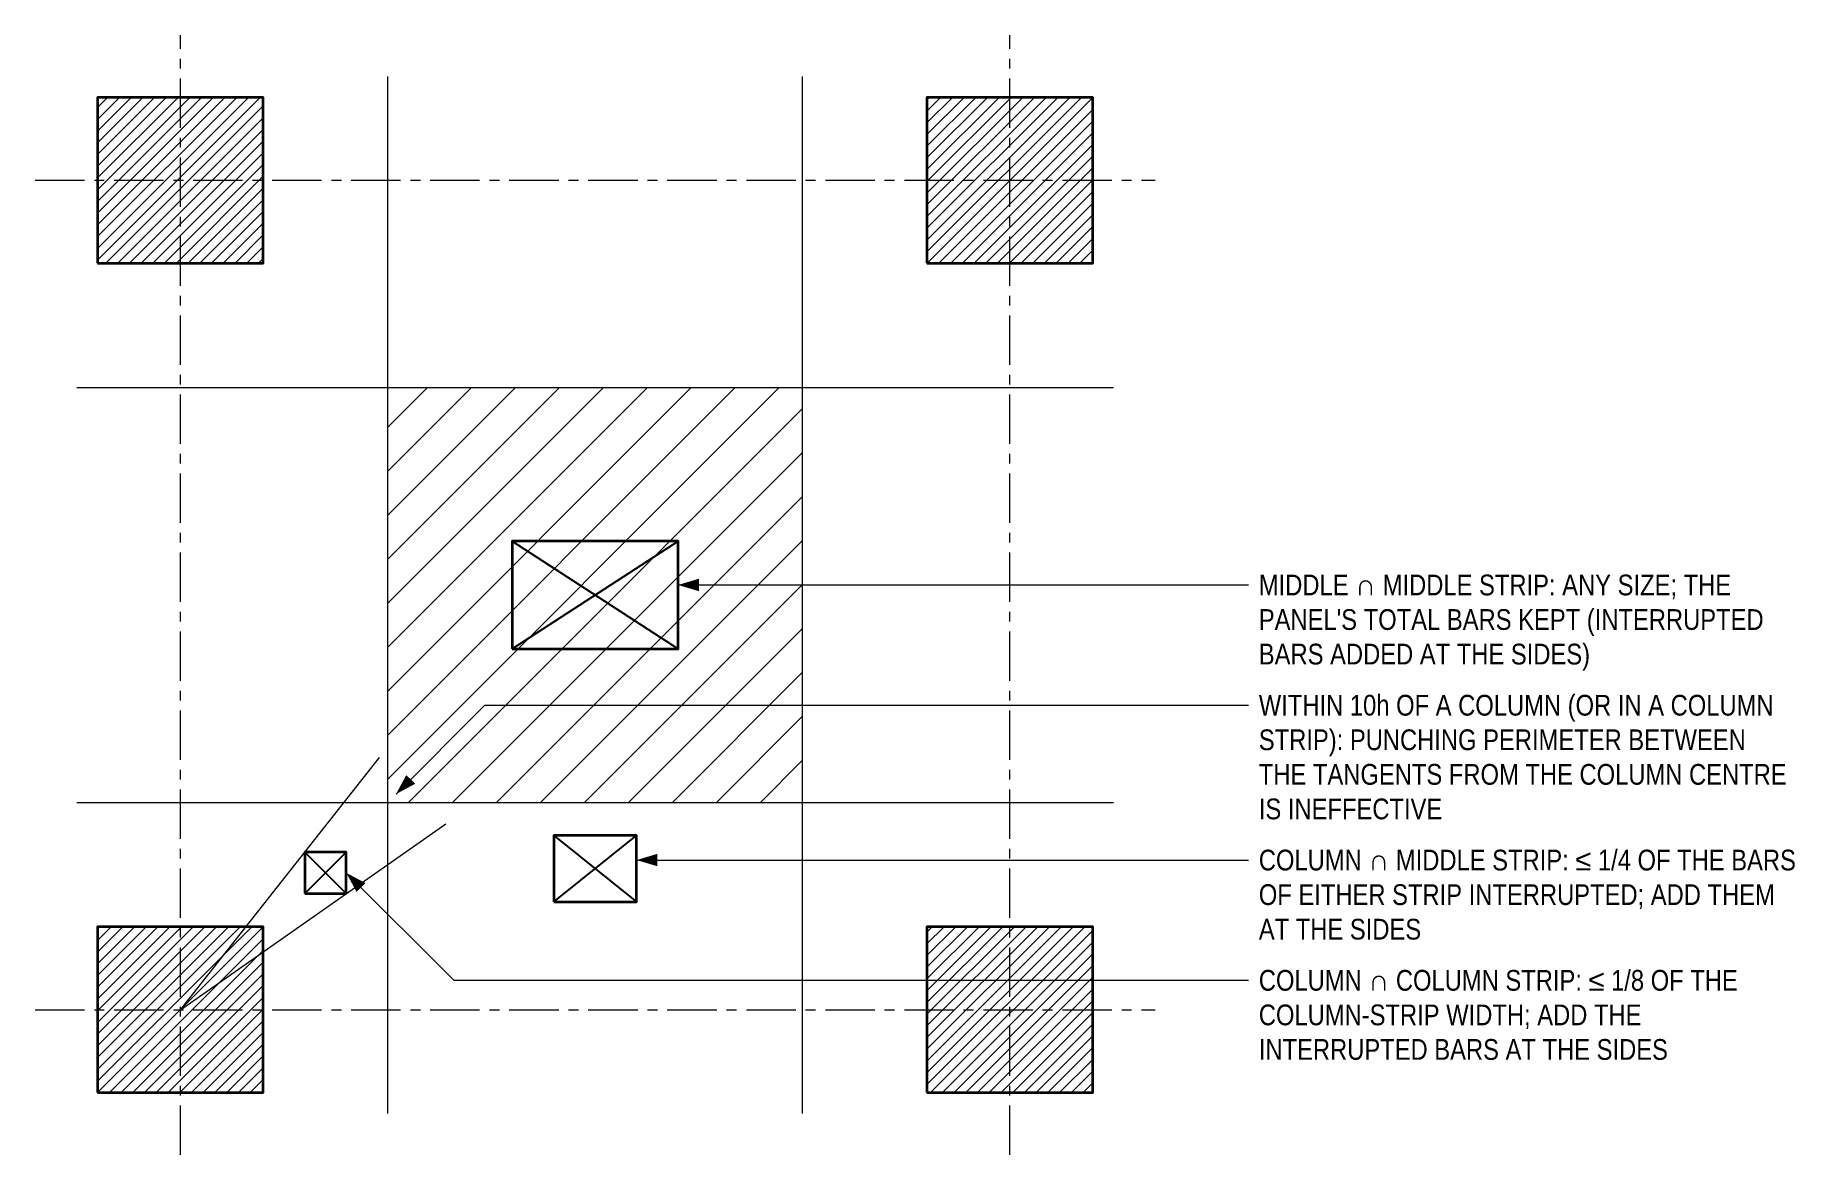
# Model space of a CAD drawing. Header units: millimetres. Extents: x 23650 to 27892, y -66350 to -63650.
import ezdxf

# ---------------------------------------------------------------- set-up
doc = ezdxf.new("R2010")
doc.units = ezdxf.units.MM
doc.header["$LTSCALE"] = 3.75
doc.linetypes.add('CENTER', pattern=[50.8, 31.75, -6.35, 6.35, -6.35])
for name, color, linetype, lineweight in [('S-ANNO', 3, 'Continuous', 18), ('S-CENT', 3, 'CENTER', 18), ('S-CONC', 4, 'Continuous', 35), ('S-CONC-VIS', 5, 'Continuous', 25), ('S-HATCH', 9, 'Continuous', 13), ('S-TEXT', 7, 'Continuous', 18)]:
    doc.layers.add(name, color=color, linetype=linetype, lineweight=lineweight)
doc.styles.add('AN', font='ARIALN_0.TTF')

msp = doc.modelspace()

# ---------------------------------------------------------------- hatches: boundary and pattern name
at = {"layer": 'S-HATCH'}
h = msp.add_hatch(dxfattribs=at)
h.set_pattern_fill('ANSI31', color=256, scale=6.299213)
h.paths.add_polyline_path([(23800, -64200), (24200, -64200), (24200, -63800), (23800, -63800)])
h = msp.add_hatch(dxfattribs=at)
h.set_pattern_fill('ANSI31', color=256, scale=6.299213)
h.paths.add_polyline_path([(25800, -64200), (26200, -64200), (26200, -63800), (25800, -63800)])
h = msp.add_hatch(dxfattribs=at)
h.set_pattern_fill('ANSI31', color=256, scale=23.62205)
h.paths.add_polyline_path([(24500, -65500), (25500, -65500), (25500, -64500), (24500, -64500)])
h = msp.add_hatch(dxfattribs=at)
h.set_pattern_fill('ANSI31', color=256, scale=6.299213)
h.paths.add_polyline_path([(23800, -66200), (24200, -66200), (24200, -65800), (23800, -65800)])
h = msp.add_hatch(dxfattribs=at)
h.set_pattern_fill('ANSI31', color=256, scale=6.299213)
h.paths.add_polyline_path([(25800, -66200), (26200, -66200), (26200, -65800), (25800, -65800)])

# ---------------------------------------------------------------- linework, layer by layer
at = {"layer": 'S-ANNO'}
for p, q in [((24500, -66250), (24500, -63750)), ((25500, -66250), (25500, -63750)), ((23750, -64500), (26250, -64500)), ((24000, -66000), (24480, -65392)), ((23750, -65500), (26250, -65500)), ((24000, -66000), (24640, -65552))]:
    msp.add_line(p, q, dxfattribs=at)
at = {"layer": 'S-ANNO', "flags": 128}
for points in [[(25200, -64975.8), (26500, -64975.8), (26575, -64975.8)], [(24520, -65480), (24734.2, -65265.8), (26500, -65265.8), (26575, -65265.8)], [(25100, -65639.2), (26500, -65639.2), (26575, -65639.2)], [(24400, -65670), (24659.2, -65929.2), (26500, -65929.2), (26575, -65929.2)]]:
    msp.add_lwpolyline(points, dxfattribs=at)
at = {"layer": 'S-ANNO'}
for points in [[(25200, -64975.8), (25250, -64990.8), (25250, -64960.8)], [(24520, -65480), (24566, -65455.3), (24544.7, -65434)], [(25100, -65639.2), (25150, -65654.2), (25150, -65624.2)], [(24400, -65670), (24424.7, -65716), (24446, -65694.7)]]:
    msp.add_solid(points, dxfattribs=at)
at = {"layer": 'S-CENT'}
for p, q in [((24000, -66350), (24000, -63650)), ((26000, -66350), (26000, -63650)), ((23650, -64000), (26350, -64000)), ((23650, -66000), (26350, -66000))]:
    msp.add_line(p, q, dxfattribs=at)
at = {"layer": 'S-CONC', "flags": 128}
for points in [[(23800, -64200), (24200, -64200), (24200, -63800), (23800, -63800)], [(25800, -64200), (26200, -64200), (26200, -63800), (25800, -63800)], [(24800, -65130), (25200, -65130), (25200, -64870), (24800, -64870)], [(24900, -65740), (25100, -65740), (25100, -65580), (24900, -65580)], [(24300, -65720), (24400, -65720), (24400, -65620), (24300, -65620)], [(23800, -66200), (24200, -66200), (24200, -65800), (23800, -65800)], [(25800, -66200), (26200, -66200), (26200, -65800), (25800, -65800)]]:
    msp.add_lwpolyline(points, close=True, dxfattribs=at)
at = {"layer": 'S-CONC-VIS'}
for p, q in [((24800, -65130), (25200, -64870)), ((24800, -64870), (25200, -65130)), ((24900, -65740), (25100, -65580)), ((24900, -65580), (25100, -65740)), ((24300, -65720), (24400, -65620)), ((24300, -65620), (24400, -65720))]:
    msp.add_line(p, q, dxfattribs=at)

# ---------------------------------------------------------------- texts
at = {"layer": 'S-TEXT', "char_height": 50, "attachment_point": 1, "style": 'AN'}
for s, insert, width in [("MIDDLE ∩ MIDDLE STRIP: ANY SIZE; THE\\PPANEL'S TOTAL BARS KEPT (INTERRUPTED\\PBARS ADDED AT THE SIDES)", (26600, -64950.8), 1278.271), ('WITHIN 10h OF A COLUMN (OR IN A COLUMN\\PSTRIP): PUNCHING PERIMETER BETWEEN\\PTHE TANGENTS FROM THE COLUMN CENTRE\\PIS INEFFECTIVE', (26600, -65240.8), 1336.123), ('COLUMN ∩ MIDDLE STRIP: ≤ 1/4 OF THE BARS\\POF EITHER STRIP INTERRUPTED; ADD THEM\\PAT THE SIDES', (26600, -65614.2), 1359.286), ('COLUMN ∩ COLUMN STRIP: ≤ 1/8 OF THE\\PCOLUMN-STRIP WIDTH; ADD THE\\PINTERRUPTED BARS AT THE SIDES', (26600, -65904.2), 1213.608)]:
    msp.add_mtext(s, dxfattribs=dict(at, insert=insert, width=width))

doc.saveas('drawing.dxf')
